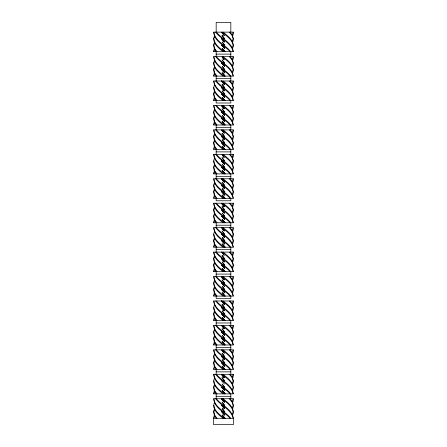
<?xml version="1.0" encoding="UTF-8"?>
<svg xmlns="http://www.w3.org/2000/svg" width="447" height="447" viewBox="0 0 447 447"><rect width="100%" height="100%" fill="white"/><g stroke="black" fill="none" stroke-linecap="round" stroke-linejoin="round"><path stroke-width="0.67" d="M216.169 374.301L216.169 369.412M216.169 349.861L216.169 344.972M216.169 325.422L216.169 320.533M216.169 276.537L216.169 271.647M216.169 252.097L216.169 247.208M216.169 227.657L216.169 222.768M216.169 178.772L216.169 173.883M216.169 154.332L216.169 149.443M216.169 129.893L216.169 125.004M216.169 81.008L216.169 76.119M216.169 56.568L216.169 51.679M230.831 374.301L230.831 369.412M230.831 349.861L230.831 344.972M230.831 325.422L230.831 320.533M230.831 276.537L230.831 271.647M230.831 252.097L230.831 247.208M230.831 227.657L230.831 222.768M230.831 178.772L230.831 173.883M230.831 154.332L230.831 149.443M230.831 129.893L230.831 125.004M230.831 81.008L230.831 76.119M230.831 56.568L230.831 51.679M233.178 32.128L232.932 35.386L232.334 36.47M233.178 56.568L232.932 59.825L232.334 60.915M233.178 81.008L232.932 84.265L232.334 85.355M233.178 105.447L232.932 108.71L232.334 109.794M233.178 129.893L232.932 133.15L232.334 134.234M233.178 154.332L232.932 157.59L232.334 158.679M233.178 178.772L232.932 182.03L232.334 183.119M233.178 203.212L232.932 206.475L232.334 207.559M233.178 227.657L232.932 230.915L232.334 231.999M233.178 252.097L232.932 255.354L232.334 256.444M233.178 276.537L232.932 279.794L232.334 280.884M233.178 300.976L232.932 304.239L232.334 305.323M233.178 325.422L232.932 328.679L232.334 329.763M233.178 349.861L232.932 353.119L232.334 354.203M233.178 374.301L232.932 377.559L232.334 378.648M233.178 398.741L232.932 402.004L232.339 403.088M232.853 41.901L233.217 38.643L231.987 35.386L229.372 32.128M232.853 66.346L233.217 63.083L231.987 59.825L229.372 56.568M232.853 90.786L233.217 87.528L231.987 84.265L229.372 81.008M232.853 115.225L233.217 111.968L231.987 108.71L229.372 105.447M232.853 139.665L233.217 136.408L231.987 133.15L229.372 129.893M232.853 164.11L233.217 160.847L231.987 157.59L229.372 154.332M232.853 188.55L233.217 185.293L231.987 182.03L229.372 178.772M232.853 212.99L233.217 209.732L231.987 206.475L229.372 203.212M232.853 237.43L233.217 234.172L231.987 230.915L229.372 227.657M232.853 261.875L233.217 258.612L231.987 255.354L229.372 252.097M232.853 286.315L233.217 283.057L231.987 279.794L229.372 276.537M232.853 310.754L233.217 307.497L231.987 304.239L229.372 300.976M232.853 335.194L233.217 331.937L231.987 328.679L229.372 325.422M232.853 384.079L233.217 380.822L231.987 377.559L229.372 374.301M232.853 408.519L233.217 405.261L231.987 402.004L229.372 398.741M232.77 48.421L233.245 45.164C231.915 39.263 226.372 35.872 222.12 32.128M232.77 72.861L233.245 69.603C231.915 63.703 226.372 60.311 222.12 56.568M232.77 97.301L233.245 94.043C231.915 88.143 226.372 84.751 222.12 81.008M232.77 121.746L233.245 118.483C231.915 112.588 226.372 109.191 222.12 105.447M232.77 146.186L233.245 142.928C231.915 137.028 226.372 133.636 222.12 129.893M232.77 170.625L233.245 167.368C231.915 161.468 226.372 158.076 222.12 154.332M232.77 195.065L233.245 191.808C231.915 185.907 226.372 182.516 222.12 178.772M232.77 219.511L233.245 216.247C231.915 210.353 226.372 206.955 222.12 203.212M232.77 243.95L233.245 240.693C231.915 234.792 226.372 231.401 222.12 227.657M232.77 268.39L233.245 265.132C231.915 259.232 226.372 255.84 222.12 252.097M232.77 292.83L233.245 289.572C231.915 283.672 226.372 280.28 222.12 276.537M232.77 317.275L233.245 314.012C231.915 308.112 226.372 304.72 222.12 300.976M232.77 341.715L233.245 338.457C231.915 332.557 226.372 329.165 222.12 325.422M232.77 366.154L233.245 362.897C231.915 356.997 226.372 353.605 222.12 349.861M232.77 390.594L233.245 387.337C231.915 381.436 226.372 378.045 222.12 374.301M232.77 415.034L233.245 411.776C231.915 405.876 226.372 402.484 222.12 398.741M216.359 32.128C221.639 38.833 232.06 42.404 233.261 51.679L213.739 51.679L214.325 48.421M216.359 56.568C221.639 63.278 232.06 66.843 233.261 76.119L213.739 76.119L214.325 72.861M216.359 81.008C221.639 87.718 232.06 91.289 233.261 100.564L213.739 100.564L214.325 97.301M216.359 105.447C221.634 112.152 232.094 115.723 233.261 125.004L213.739 125.004L214.325 121.746M216.359 129.893C221.634 136.592 232.094 140.162 233.261 149.443L213.739 149.443L214.325 146.186M216.359 154.332C221.634 161.032 232.094 164.608 233.261 173.883L213.739 173.883L214.325 170.625M216.359 178.772C221.639 185.483 232.06 189.047 233.261 198.328L213.739 198.328L214.325 195.065M216.359 203.212C221.634 209.917 232.094 213.487 233.261 222.768L213.739 222.768L214.325 219.511M216.359 227.657C221.634 234.357 232.094 237.927 233.261 247.208L213.739 247.208L214.325 243.95M216.359 252.097C221.634 258.796 232.094 262.367 233.261 271.647L213.739 271.647L214.325 268.39M216.359 276.537C221.634 283.236 232.094 286.812 233.261 296.087L213.739 296.087L214.325 292.83M216.359 300.976C221.639 307.687 232.06 311.257 233.261 320.533L213.739 320.533L214.325 317.275M216.359 325.422C221.639 332.127 232.06 335.697 233.261 344.972L213.739 344.972L214.325 341.715M216.359 349.861C221.639 356.572 232.06 360.137 233.261 369.412L213.739 369.412L214.325 366.154M216.359 374.301C221.639 381.012 232.06 384.576 233.261 393.852L213.739 393.852L214.325 390.594M214.325 415.034L213.739 418.297L214.342 416.341M232.602 35.386L233.273 32.128L213.727 32.128C215.152 41.364 225.506 44.896 230.775 51.679M232.602 59.825L233.273 56.568L213.727 56.568C215.152 65.804 225.506 69.341 230.775 76.119M232.602 84.265L233.273 81.008L213.727 81.008C215.152 90.244 225.506 93.781 230.775 100.564M232.602 108.71L233.273 105.447L213.727 105.447C215.152 114.689 225.506 118.22 230.775 125.004M232.602 133.15L233.273 129.893L213.727 129.893C215.152 139.129 225.506 142.66 230.775 149.443M232.602 157.59L233.273 154.332L213.727 154.332C215.152 163.568 225.506 167.1 230.775 173.883M232.602 182.03L233.273 178.772L213.727 178.772C215.152 188.008 225.506 191.545 230.775 198.328M232.602 206.475L233.273 203.212L213.727 203.212C215.152 212.454 225.506 215.985 230.775 222.768M232.602 230.915L233.273 227.657L213.727 227.657C215.152 236.893 225.506 240.425 230.775 247.208M232.602 255.354L233.273 252.097L213.727 252.097C215.152 261.333 225.506 264.864 230.775 271.647M232.602 279.794L233.273 276.537L213.727 276.537C215.152 285.773 225.506 289.31 230.775 296.087M232.602 304.239L233.273 300.976L213.727 300.976C215.152 310.218 225.506 313.749 230.775 320.533M232.602 328.679L233.273 325.422L213.727 325.422C215.152 334.658 225.506 338.189 230.775 344.972M232.602 353.119L233.273 349.861L213.727 349.861C215.152 359.097 225.506 362.629 230.775 369.412M232.602 377.559L233.273 374.301L213.727 374.301C215.152 383.537 225.506 387.074 230.775 393.852M232.602 402.004L233.273 398.741L213.727 398.741C215.152 407.982 225.506 411.514 230.775 418.297M214.431 41.901L213.727 45.164L214.621 48.421L216.974 51.679M214.431 66.346L213.727 69.603L214.621 72.861L216.974 76.119M214.431 90.786L213.727 94.043L214.621 97.301L216.974 100.564M214.431 115.225L213.727 118.483L214.621 121.746L216.974 125.004M214.431 139.665L213.727 142.928L214.621 146.186L216.974 149.443M214.431 164.11L213.727 167.368L214.621 170.625L216.974 173.883M214.431 188.55L213.727 191.808L214.621 195.065L216.974 198.328M214.431 212.99L213.727 216.247L214.621 219.511L216.974 222.768M214.431 237.43L213.727 240.693L214.621 243.95L216.974 247.208M214.431 261.875L213.727 265.132L214.621 268.39L216.974 271.647M214.431 286.315L213.727 289.572L214.621 292.83L216.974 296.087M214.431 310.754L213.727 314.012L214.621 317.275L216.974 320.533M214.431 335.194L213.727 338.457L214.621 341.715L216.974 344.972M214.431 359.639L213.727 362.897L214.621 366.154L216.974 369.412M214.431 384.079L213.727 387.337L214.621 390.594L216.974 393.852M214.431 408.519L213.727 411.776L214.621 415.034L216.974 418.297M232.647 41.253L233.278 38.643L232.462 35.386L230.183 32.128M232.647 65.692L233.278 63.083L232.462 59.825L230.183 56.568M232.647 90.132L233.278 87.528L232.462 84.265L230.183 81.008M232.647 114.572L233.278 111.968L232.462 108.71L230.183 105.447M232.647 139.017L233.278 136.408L232.462 133.15L230.183 129.893M232.647 163.457L233.278 160.847L232.462 157.59L230.183 154.332M232.647 187.896L233.278 185.293L232.462 182.03L230.183 178.772M232.647 212.336L233.278 209.732L232.462 206.475L230.183 203.212M232.647 236.781L233.278 234.172L232.462 230.915L230.183 227.657M232.647 261.221L233.278 258.612L232.462 255.354L230.183 252.097M232.647 285.661L233.278 283.057L232.462 279.794L230.183 276.537M232.647 310.101L233.278 307.497L232.462 304.239L230.183 300.976M232.647 334.546L233.278 331.937L232.462 328.679L230.183 325.422M232.647 358.986L233.278 356.376L232.462 353.119L230.183 349.861M232.647 383.425L233.278 380.822L232.462 377.559L230.183 374.301M232.647 407.865L233.278 405.261L232.462 402.004L230.183 398.741M214.538 35.386L213.722 38.643C214.404 44.571 219.913 48.058 224.031 51.679M214.538 59.825L213.722 63.083C214.404 69.011 219.913 72.498 224.031 76.119M214.376 84.919L213.722 87.528C214.404 93.457 219.913 96.938 224.031 100.564M214.538 108.71L213.722 111.968C214.404 117.896 219.913 121.377 224.031 125.004M214.538 133.15L213.722 136.408C214.404 142.336 219.913 145.823 224.031 149.443M214.376 158.244L213.722 160.847C214.404 166.776 219.913 170.262 224.031 173.883M214.538 182.03L213.722 185.293C214.404 191.215 219.913 194.702 224.031 198.328M214.538 206.475L213.722 209.732C214.404 215.661 219.913 219.142 224.031 222.768M214.376 231.568L213.722 234.172C214.404 240.1 219.913 243.587 224.031 247.208M214.538 255.354L213.722 258.612C214.404 264.54 219.913 268.027 224.031 271.647M214.538 279.794L213.722 283.057C214.404 288.98 219.913 292.467 224.031 296.087M214.376 304.888L213.722 307.497C214.404 313.425 219.913 316.906 224.031 320.533M214.538 328.679L213.722 331.937C214.404 337.865 219.913 341.352 224.031 344.972M214.538 353.119L213.722 356.376C214.404 362.305 219.913 365.791 224.031 369.412M214.376 378.212L213.722 380.822C214.404 386.744 219.913 390.231 224.031 393.852M214.538 402.004L213.722 405.261C214.404 411.19 219.913 414.671 224.031 418.297M232.736 47.119L233.273 45.164C232.753 39.235 227.26 35.721 223.176 32.128M232.736 71.559L233.273 69.603C232.753 63.675 227.26 60.161 223.176 56.568M232.736 95.999L233.273 94.043C232.753 88.12 227.26 84.6 223.176 81.008M232.736 120.439L233.273 118.483C232.753 112.56 227.26 109.046 223.176 105.447M232.736 144.884L233.273 142.928C232.753 137 227.26 133.485 223.176 129.893M232.736 169.324L233.273 167.368C232.753 161.44 227.26 157.925 223.176 154.332M232.736 193.763L233.273 191.808C232.753 185.885 227.26 182.365 223.176 178.772M232.736 218.203L233.273 216.247C232.753 210.325 227.26 206.81 223.176 203.212M232.736 242.643L233.273 240.693C232.753 234.764 227.26 231.25 223.176 227.657M232.736 267.088L233.273 265.132C232.753 259.204 227.26 255.69 223.176 252.097M232.736 291.528L233.273 289.572C232.753 283.644 227.26 280.129 223.176 276.537M232.736 315.968L233.273 314.012C232.753 308.089 227.26 304.575 223.176 300.976M232.736 340.407L233.273 338.457C232.753 332.529 227.26 329.014 223.176 325.422M232.736 364.853L233.273 362.897C232.753 356.969 227.26 353.454 223.176 349.861M232.736 389.292L233.273 387.337C232.753 381.408 227.26 377.894 223.176 374.301M232.736 413.732L233.273 411.776C232.758 405.854 227.26 402.339 223.176 398.741M213.739 51.679L214.342 49.723M213.739 76.119L214.342 74.163M213.739 100.564L214.342 98.608M213.739 125.004L214.342 123.048M213.739 149.443L214.342 147.488M213.739 173.883L214.342 171.927M213.739 198.328L214.342 196.373M213.739 222.768L214.342 220.812M213.739 247.208L214.342 245.252M213.739 271.647L214.342 269.692M213.739 296.093L214.342 294.137M213.739 320.533L214.342 318.577M213.739 344.972L214.342 343.017M213.739 369.412L214.342 367.456M213.739 393.852L214.342 391.902M214.878 41.901L213.755 45.164L214.23 48.421L216.225 51.679M214.426 67.648L213.755 69.603L214.23 72.861L216.225 76.119M214.426 92.088L213.755 94.043L214.23 97.301L216.225 100.564M214.426 116.527L213.755 118.483L214.23 121.746L216.225 125.004M214.426 140.973L213.755 142.928L214.23 146.186L216.225 149.443M214.426 165.412L213.755 167.368L214.23 170.625L216.225 173.883M214.426 189.852L213.755 191.808L214.23 195.065L216.225 198.328M214.426 214.292L213.755 216.247L214.23 219.511L216.225 222.768M214.426 238.737L213.755 240.693L214.23 243.95L216.225 247.208M214.426 263.177L213.755 265.132L214.23 268.39L216.225 271.647M214.426 287.617L213.755 289.572L214.23 292.83L216.225 296.087M214.426 312.056L213.755 314.012L214.23 317.275L216.225 320.533M214.426 336.502L213.755 338.457L214.23 341.715L216.225 344.972M214.878 359.639L213.755 362.897L214.23 366.154L216.225 369.412M214.426 385.381L213.755 387.337L214.23 390.594L216.225 393.852M214.426 409.821L213.755 411.776L214.23 415.034L216.225 418.297M214.029 37.995L214.767 36.039M214.767 60.479L213.783 63.083C213.61 68.961 219.024 72.649 222.969 76.119M214.029 111.314L214.767 109.359M214.767 133.804L213.783 136.408C213.61 142.286 219.024 145.968 222.969 149.443M214.029 184.639L214.767 182.683M214.767 207.123L213.783 209.732C213.61 215.61 219.024 219.293 222.969 222.768M214.029 257.964L214.767 256.008M214.029 282.403L214.767 280.448M214.029 331.283L214.767 329.327M214.029 355.728L214.767 353.773M232.222 360.723L232.853 359.639L233.217 356.376L231.987 353.119L229.372 349.861M216.169 54.126L230.831 54.126M216.169 78.566L230.831 78.566M216.169 127.445L230.831 127.445M216.169 151.885L230.831 151.885M216.169 176.33L230.831 176.33M216.169 225.21L230.831 225.21M216.169 249.649L230.831 249.649M216.169 274.095L230.831 274.095M216.169 322.974L230.831 322.974M216.169 347.414L230.831 347.414M216.169 371.859L230.831 371.859M216.169 396.299L230.831 396.299M222.969 51.679C219.024 48.203 213.61 44.521 213.783 38.643M222.969 100.564C219.024 97.088 213.61 93.401 213.783 87.528M222.969 125.004C219.024 121.528 213.61 117.846 213.783 111.968M222.969 173.883C219.024 170.413 213.61 166.725 213.783 160.847M222.969 198.328C219.024 194.853 213.61 191.165 213.783 185.293M222.969 247.208C219.024 243.732 213.61 240.05 213.783 234.172M222.969 271.647C219.024 268.178 213.61 264.49 213.783 258.612M222.969 296.087C219.024 292.617 213.61 288.93 213.783 283.057M222.969 320.533C219.024 317.057 213.61 313.375 213.783 307.497M222.969 344.972C219.024 341.497 213.61 337.815 213.783 331.937M222.969 369.412C219.024 365.942 213.61 362.254 213.783 356.376M222.969 393.852C219.024 390.382 213.61 386.694 213.783 380.822M222.969 418.297C219.024 414.822 213.61 411.134 213.783 405.261M230.026 51.679C224.729 45.276 214.052 41.515 213.822 32.128M230.026 76.119C224.729 69.721 214.052 65.955 213.822 56.568M230.026 100.564C224.729 94.161 214.052 90.4 213.822 81.008M230.026 125.004C224.729 118.6 214.052 114.84 213.822 105.447M230.026 149.443C224.729 143.04 214.052 139.28 213.822 129.893M230.026 173.883C224.729 167.485 214.052 163.719 213.822 154.332M230.026 198.328C224.729 191.925 214.052 188.159 213.822 178.772M230.026 222.768C224.729 216.365 214.052 212.604 213.822 203.212M230.026 247.208C224.729 240.804 214.052 237.044 213.822 227.657M230.026 271.647C224.729 265.244 214.052 261.484 213.822 252.097M230.026 296.087C224.729 289.69 214.052 285.924 213.822 276.537M230.026 320.533C224.729 314.129 214.052 310.369 213.822 300.976M230.026 344.972C224.729 338.569 214.052 334.809 213.822 325.422M230.026 369.412C224.729 363.009 214.052 359.248 213.822 349.861M230.026 393.852C224.729 387.454 214.052 383.688 213.822 374.301M230.026 418.297C224.729 411.894 214.052 408.133 213.822 398.741M216.359 398.741C221.639 405.451 232.06 409.022 233.261 418.297C230.993 409.256 220.868 405.826 215.683 398.741M221.74 45.164L224.791 48.421L221.74 45.164L224.791 48.421L222.103 45.164M221.74 69.603L224.791 72.861L221.74 69.603L224.791 72.861L222.103 69.603M221.74 94.043L224.791 97.301L221.74 94.043L224.791 97.301L222.103 94.043M221.74 118.483L224.791 121.746L221.74 118.483L224.791 121.746L222.103 118.483M221.74 142.928L224.791 146.186L221.74 142.928L224.791 146.186L222.103 142.928M221.74 167.368L224.791 170.625L221.74 167.368L224.791 170.625L222.103 167.368M221.74 191.808L224.791 195.065L221.74 191.808L224.791 195.065L222.103 191.808M221.74 216.247L224.791 219.511L221.74 216.247L224.791 219.511L222.103 216.247M221.74 240.693L224.791 243.95L221.74 240.693L224.791 243.95L222.103 240.693M221.74 265.132L224.791 268.39L221.74 265.132L224.791 268.39L222.103 265.132M221.74 289.572L224.791 292.83L221.74 289.572L224.791 292.83L222.103 289.572M221.74 314.012L224.791 317.269L221.74 314.012L224.791 317.269L222.103 314.012M221.74 338.457L224.791 341.715L221.74 338.457L224.791 341.715L222.103 338.457M221.74 362.897L224.791 366.154L221.74 362.897L224.791 366.154L222.103 362.897M221.74 387.337L224.791 390.594L221.74 387.337L224.791 390.594L222.103 387.337M221.74 411.776L224.791 415.034L221.74 411.776L224.791 415.034L222.103 411.776M221.31 32.128L224.31 35.386M221.533 38.643L224.573 41.901L221.533 38.643L224.573 41.901L223.232 40.275M221.533 63.083L224.573 66.346L221.533 63.083L224.573 66.346L221.941 63.083M221.326 81.008L224.355 84.265L221.326 81.008L224.355 84.265L223.042 82.639M221.533 87.528L224.573 90.786L221.533 87.528L224.573 90.786L222.371 88.07M221.326 105.447L224.355 108.71L221.326 105.447L224.355 108.71L221.779 105.447M221.533 111.968L224.573 115.225L221.533 111.968L224.573 115.225L221.941 111.968L224.305 115.225M221.31 129.893L224.31 133.15M221.533 136.408L224.573 139.665L221.533 136.408L224.573 139.665L221.941 136.408L224.305 139.665M221.533 160.847L224.573 164.11L221.533 160.847L224.573 164.11L222.371 161.395M221.326 178.772L224.355 182.03L221.326 178.772L224.355 182.03L223.042 180.404M221.533 185.293L224.573 188.55L221.533 185.293L224.573 188.55L222.371 185.835M221.326 203.212L224.355 206.475L221.326 203.212L224.355 206.475L222.617 204.301M221.533 209.732L224.573 212.99L221.533 209.732L224.573 212.99L221.941 209.732L224.305 212.99M221.31 227.657L224.31 230.915M221.533 234.172L224.573 237.43L221.533 234.172L224.573 237.43L222.371 234.714M221.533 258.612L224.573 261.875L221.533 258.612L224.573 261.875L221.941 258.612L224.305 261.875M221.326 276.537L224.355 279.794L221.326 276.537L224.355 279.794L222.617 277.626M221.522 283.057L224.523 286.315M221.326 300.976L224.355 304.239L221.326 300.976L224.355 304.239L223.042 302.608M221.533 307.497L224.573 310.754L221.533 307.497L224.573 310.754L221.941 307.497L224.305 310.754M221.31 325.422L224.31 328.679M221.533 331.937L224.573 335.194L221.533 331.937L224.573 335.194L222.802 333.021M221.31 349.861L224.31 353.119M221.533 356.376L224.573 359.639L221.533 356.376L224.573 359.639L221.941 356.376L224.305 359.639M221.326 374.301L224.355 377.559L221.326 374.301L224.355 377.559L223.042 375.933M221.522 380.822L224.523 384.079M221.326 398.741L224.355 402.004L221.326 398.741L224.355 402.004L223.042 400.372M221.533 405.261L224.573 408.519L221.533 405.261L224.573 408.519L222.802 406.345M225.053 51.679L222.053 48.421L225.048 51.679L222.36 48.421L223.941 50.595M225.053 76.119L222.053 72.861L225.048 76.119L222.36 72.861L224.333 75.577M225.053 100.564L222.053 97.301L225.048 100.564L222.36 97.301L224.729 100.564M225.053 125.004L222.053 121.746L225.048 125.004L222.36 121.746L223.941 123.914M225.053 149.443L222.053 146.186L225.048 149.443L222.36 146.186L223.941 148.359M225.053 173.883L222.053 170.625L225.048 173.883L222.36 170.625L224.729 173.883M225.053 198.328L222.053 195.065L225.048 198.328L222.36 195.065L224.729 198.328M225.053 222.768L222.053 219.511L225.048 222.768L222.36 219.511L223.941 221.678M225.053 247.208L222.053 243.95L225.048 247.208L222.36 243.95L224.729 247.208M225.053 271.647L222.053 268.39L225.048 271.647L222.36 268.39L224.729 271.647M225.053 296.087L222.053 292.83L225.048 296.087L222.36 292.83L223.941 295.003M225.053 320.533L222.053 317.269L225.048 320.533L222.36 317.269L224.729 320.533M225.053 344.972L222.053 341.715L225.048 344.972L222.36 341.715L224.729 344.972M225.053 369.412L222.053 366.154L225.048 369.412L222.36 366.154L223.941 368.328M225.053 393.852L222.053 390.594L225.048 393.852L222.36 390.594L224.729 393.852M225.053 418.297L222.053 415.034L225.048 418.297L222.36 415.034L224.729 418.297M215.683 32.128C220.868 39.213 230.993 42.638 233.261 51.679M215.683 56.568C220.868 63.653 230.993 67.078 233.261 76.119M215.683 81.008C220.868 88.093 230.993 91.523 233.261 100.564M215.683 105.447C220.868 112.532 230.993 115.963 233.261 125.004M215.683 129.893C220.868 136.978 230.993 140.403 233.261 149.443M215.683 154.332C220.868 161.417 230.993 164.842 233.261 173.883M215.683 178.772C220.868 185.857 230.993 189.282 233.261 198.328M215.683 203.212C220.868 210.297 230.993 213.727 233.261 222.768M215.683 227.657C220.868 234.742 230.993 238.167 233.261 247.208M215.683 252.097C220.868 259.182 230.993 262.607 233.261 271.647M215.683 276.537C220.868 283.621 230.993 287.047 233.261 296.087M215.683 300.976C220.868 308.061 230.993 311.492 233.261 320.533M215.683 325.422C220.868 332.507 230.993 335.932 233.261 344.972M215.683 349.861C220.868 356.946 230.993 360.371 233.261 369.412M215.683 374.301C220.868 381.386 230.993 384.811 233.261 393.852M224.835 45.164L222.193 41.901L224.562 45.164M224.835 69.603L222.193 66.346L224.562 69.603M224.835 94.043L222.193 90.786L224.562 94.043M224.835 118.483L222.193 115.225L224.562 118.483M224.835 142.928L222.193 139.665L224.562 142.928M224.835 167.368L222.193 164.11L224.562 167.368M224.835 191.808L222.193 188.55L224.562 191.808M224.835 216.247L222.193 212.99L224.562 216.247M224.835 240.693L222.193 237.43L224.562 240.693M224.835 265.132L222.193 261.875L224.562 265.132M224.835 289.572L222.193 286.315L224.562 289.572M224.835 314.012L222.193 310.754L224.562 314.012M224.835 338.457L222.193 335.194L224.562 338.457M224.835 362.897L222.193 359.639L224.562 362.897M224.835 387.337L222.193 384.079L224.562 387.337M224.835 411.776L222.193 408.519L224.562 411.776M224.623 38.643L222.025 35.386L224.394 38.643M224.623 63.083L222.025 59.825L224.394 63.083M224.623 87.528L222.025 84.265L224.394 87.528M224.623 111.968L222.025 108.71L224.394 111.968M224.623 136.408L222.025 133.15L224.394 136.408M224.623 160.847L222.025 157.59L224.394 160.847M224.623 185.293L222.025 182.03L224.394 185.293M224.623 209.732L222.025 206.475L224.394 209.732M224.623 234.172L222.025 230.915L224.394 234.172M224.623 258.612L222.025 255.354L224.394 258.612M224.623 283.057L222.025 279.794L224.394 283.057M224.623 307.497L222.025 304.239L224.394 307.497M224.623 331.937L222.025 328.679L224.394 331.937M224.623 356.376L222.025 353.119L224.394 356.376M224.623 380.822L222.025 377.559L224.394 380.822M224.623 405.261L222.025 402.004L224.394 405.261M223.12 40.275L224.305 41.901M222.332 88.07L224.305 90.786M222.332 161.395L224.305 164.11M222.332 185.835L224.305 188.55M222.332 234.714L224.305 237.43M222.729 333.021L224.305 335.194M230.831 32.128L230.831 22.35L216.169 22.35L216.169 32.128M230.831 100.564L230.831 103.006L216.169 103.006L216.169 100.564M230.831 198.328L230.831 200.77L216.169 200.77L216.169 198.328M230.831 296.087L230.831 298.535L216.169 298.535L216.169 296.087M230.831 393.852L230.831 398.741M216.169 393.852L216.169 398.741M233.395 418.297L213.605 418.297L213.605 424.65L233.395 424.65L233.395 418.297M224.137 35.386L222.17 32.67L224.137 35.386M224.137 59.825L222.17 57.11L224.137 59.825M224.137 84.265L222.17 81.55L224.137 84.265M224.137 133.15L222.17 130.435L224.137 133.15M224.137 157.59L222.17 154.874L224.137 157.59M224.137 182.03L221.773 178.772L224.137 182.03M224.137 206.475L222.17 203.759L224.137 206.475M224.137 230.915L222.17 228.199L224.137 230.915M224.137 255.354L221.773 252.097L224.137 255.354M224.137 279.794L222.17 277.079L224.137 279.794M224.305 286.315L221.941 283.057L224.305 286.315M224.137 304.239L222.17 301.524L224.137 304.239M224.137 328.679L222.17 325.964L224.137 328.679M224.137 353.119L222.17 350.403L224.137 353.119M224.137 377.559L222.17 374.843L224.137 377.559M224.137 402.004L222.17 399.288L224.137 402.004M224.305 408.519L222.729 406.345L224.305 408.519"/></g></svg>
